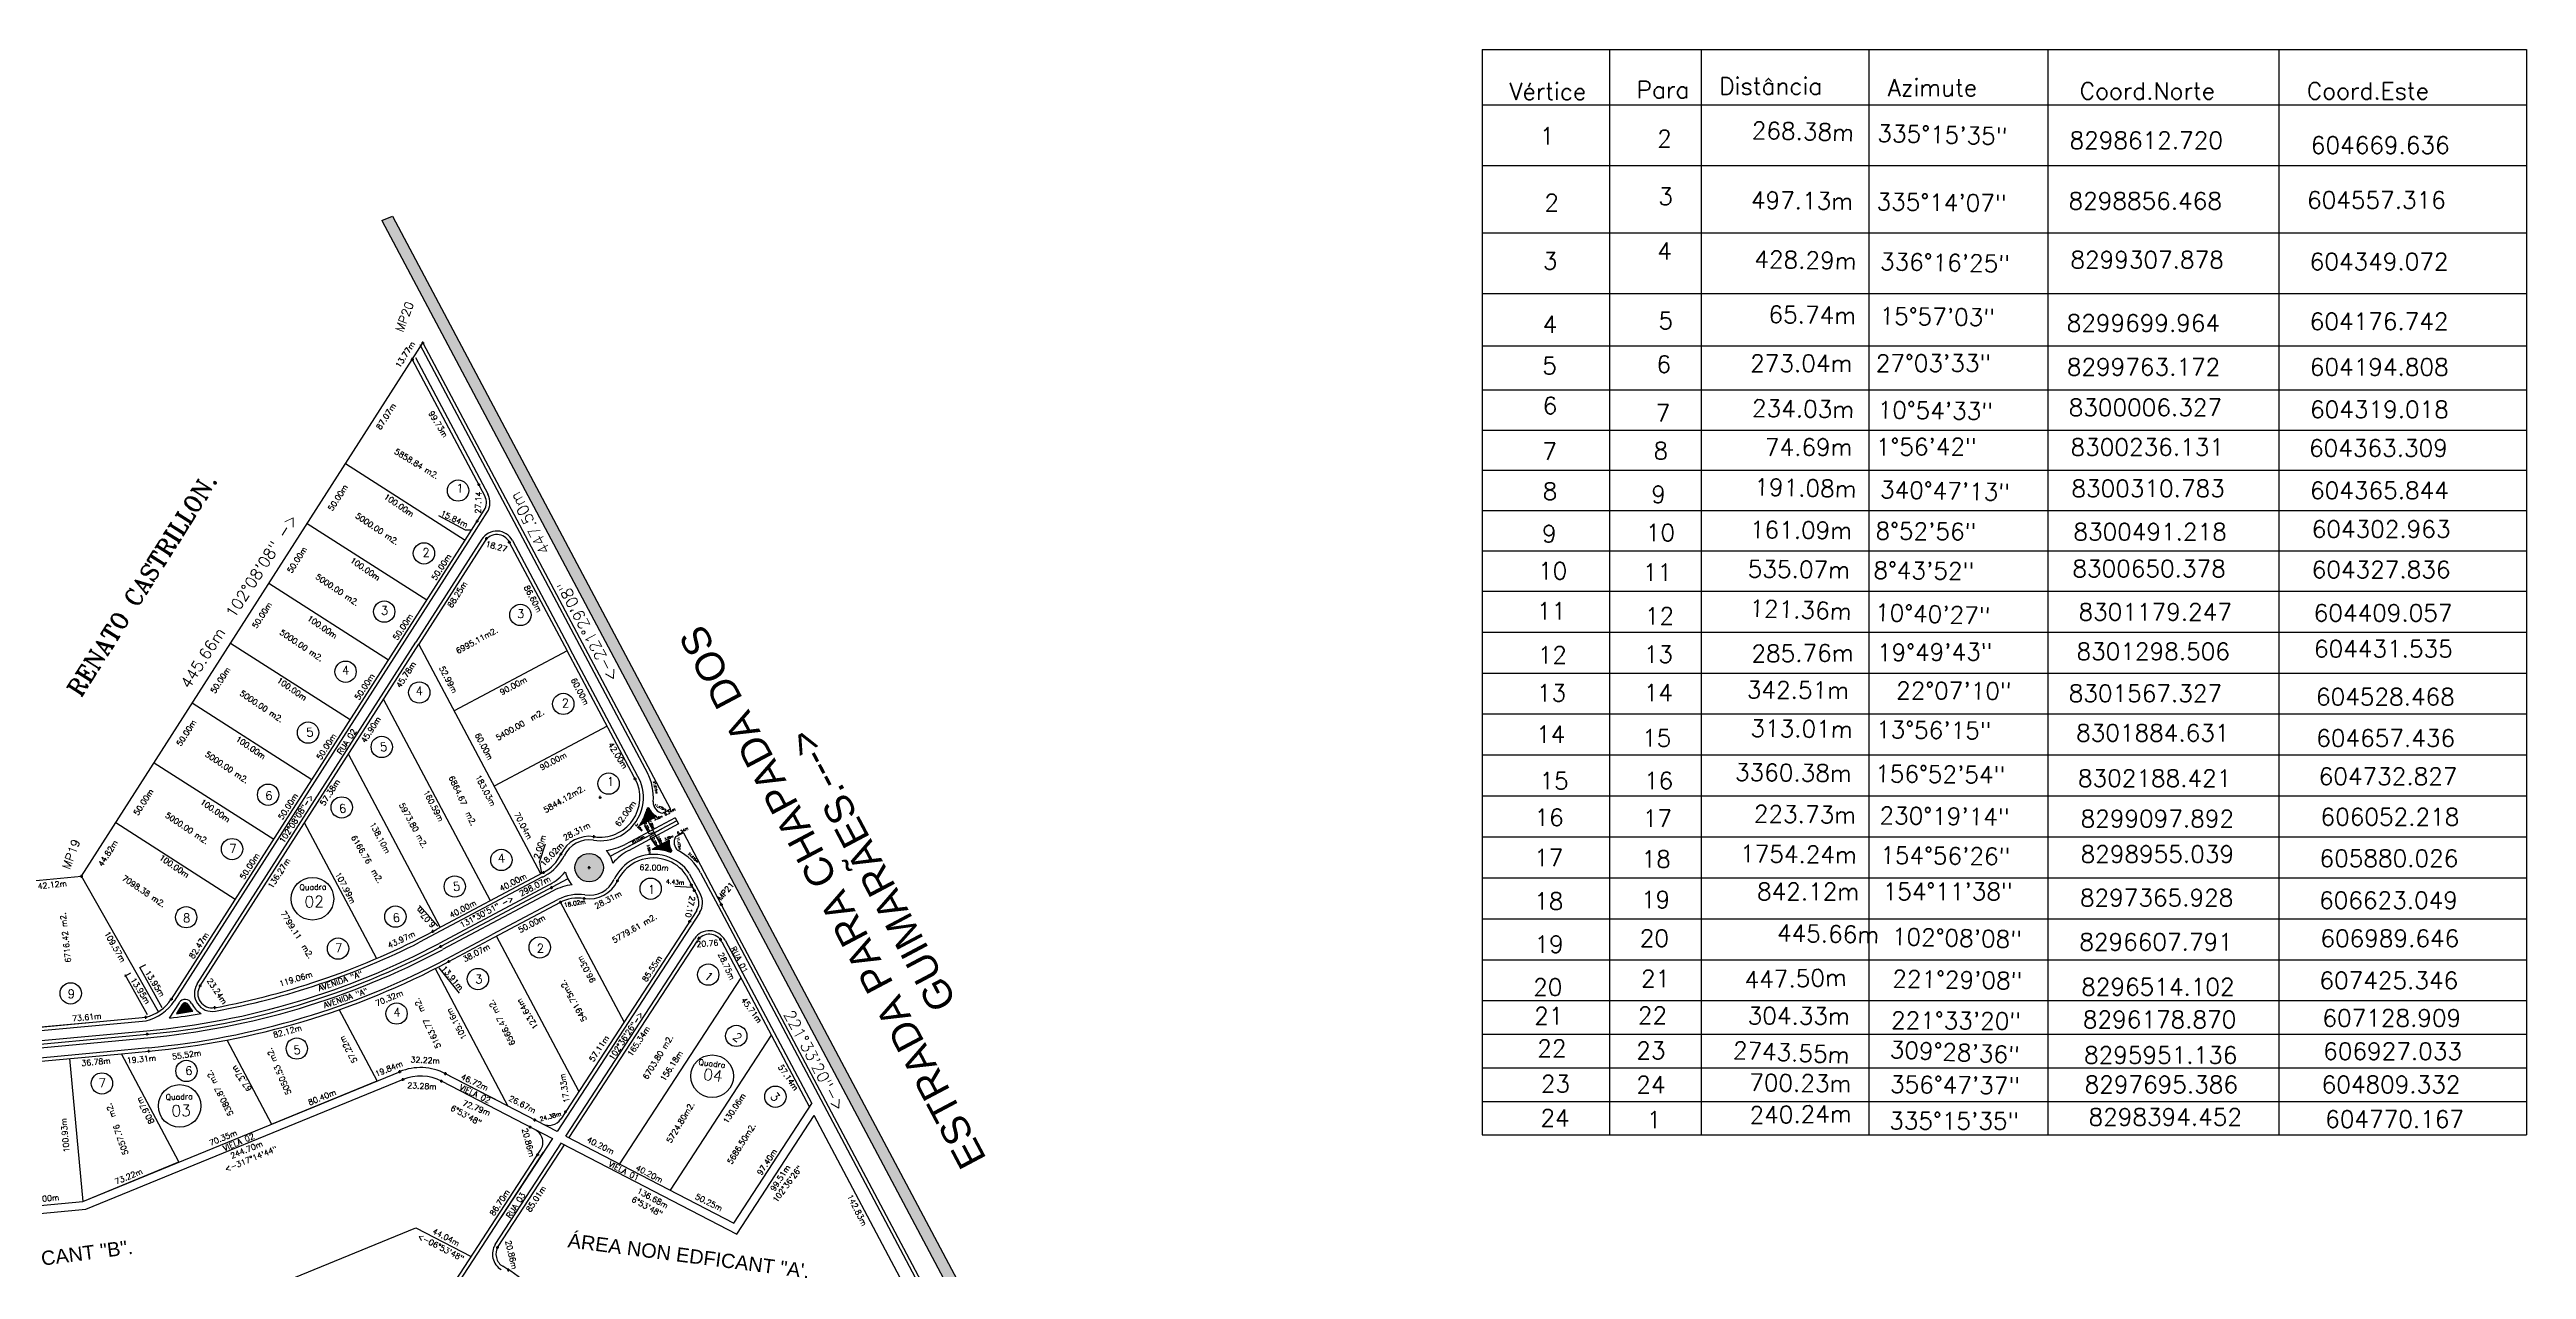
# Model space of a CAD drawing. Extents: x -23785941 to 8798891, y -8418521 to 21897894.
# Drawn here: x -21194 to -19450, y -2096 to -1238 of the extents above; entities that cross this region are included whole.
import ezdxf
from ezdxf.enums import TextEntityAlignment as Align

# ---------------------------------------------------------------- set-up
doc = ezdxf.new("R2010")
doc.units = 0
doc.header["$MEASUREMENT"] = 0
doc.header["$PDMODE"] = 34
doc.header["$PDSIZE"] = 1
doc.linetypes.add('DASHED', pattern=[0.75, 0.5, -0.25])
doc.layers.get('0').update_dxf_attribs({"linetype": 'CONTINUOUS'})
for name, color, linetype in [('CALCADA', 3, 'CONTINUOUS'), ('FOLHA', 13, 'CONTINUOUS'), ('REG120_280', 4, 'CONTINUOUS'), ('REG60_100', 2, 'CONTINUOUS'), ('RUA', 1, 'CONTINUOUS'), ('TER_POLI', 5, 'CONTINUOUS'), ('VEGE', 102, 'CONTINUOUS'), ('VIEWPORT', 7, 'CONTINUOUS')]:
    doc.layers.add(name, color=color, linetype=linetype)
doc.styles.add('1_5MM', font='romans.shx', dxfattribs={"height": 6})
doc.styles.add('1MM', font='romans.shx', dxfattribs={"height": 4})
doc.styles.add('2_5MM', font='romans.shx', dxfattribs={"height": 10})
doc.styles.add('2MM', font='romans.shx', dxfattribs={"height": 8})
doc.styles.add('3MM', font='romans.shx', dxfattribs={"height": 12})
doc.styles.add('5MM', font='romans.shx', dxfattribs={"height": 20})

msp = doc.modelspace()

# ---------------------------------------------------------------- hatches: boundary and pattern name
for color, points in [(252, [(-20451.9, -2314.5), (-20444.8, -2310.7), (-20632.5, -1957.5), (-20952.6, -1354.9), (-20960.1, -1357.8), (-20639.6, -1961.3)]), (105, [(-20766.7, -1777.2, -0.184551), (-20772, -1771.4, 0.331734), (-20773.4, -1771.6, -0.016337), (-20774, -1773.7, -0.082101), (-20778.9, -1783.7)]), (105, [(-20759, -1801.9, -0.015579), (-20757, -1802.6, 0.294415), (-20756.1, -1801.4, -0.179464), (-20757.8, -1794), (-20770, -1800.4, -0.082101)]), (105, [(-20817.7, -1803.8, 1), (-20810.7, -1822.5, 1)])]:
    msp.add_hatch(color=color).paths.add_polyline_path(points)
h = msp.add_hatch(color=105)
edge = h.paths.add_edge_path()
edge.add_arc((-21079.7, -1901.8), 18.5, 205.7717, 222.399)
edge.add_arc((-21175.7, -1384.8), 535.9, 277.609, 278.8425, ccw=False)
edge.add_line((-21104.8, -1915.9), (-21100.7, -1909.6))
edge.add_arc((-21098.6, -1910.9), 2.5, 25.7717, 147.3598, ccw=False)

# ---------------------------------------------------------------- linework, layer by layer
for p, q in [((-20960.1, -1357.8), (-20952.6, -1354.9)), ((-20938.7, -1455.6), (-20887.6, -1551.8)), ((-20985.7, -1528.9), (-20901.5, -1582.8)), ((-20920.3, -1565.4), (-20901.4, -1575.6)), ((-20901.5, -1582.8), (-20888, -1561.8)), ((-21108.3, -1905.8), (-20901.5, -1582.8)), ((-21012.7, -1571), (-20928.5, -1624.9)), ((-20887.7, -1583.5), (-20934.1, -1656)), ((-20901.4, -1575.6), (-20897.1, -1575.6)), ((-20870.4, -1584.2), (-20829.8, -1660.7)), ((-21039.6, -1613.1), (-20955.4, -1667)), ((-21088.1, -1896.4), (-20934.1, -1656)), ((-21066.6, -1655.2), (-20982.4, -1709.1)), ((-20848.3, -1817.7), (-20934.1, -1656)), ((-20829.8, -1660.7), (-20909.3, -1702.9)), ((-20780.4, -1753.6), (-20829.8, -1660.7)), ((-21093.6, -1697.3), (-21009.4, -1751.2)), ((-20883.6, -1836.5), (-20958.9, -1694.7)), ((-20801.6, -1713.6), (-20881.1, -1755.9)), ((-21120.5, -1739.4), (-21036.3, -1793.3)), ((-20919, -1855.1), (-20983.7, -1733.4)), ((-21147.5, -1781.5), (-21063.3, -1835.5)), ((-20963.9, -1877), (-21014.6, -1781.7)), ((-20775.4, -1783.4), (-20772.3, -1789.1)), ((-20772.8, -1780.4), (-20763.9, -1797.2)), ((-20772.3, -1789.1), (-20769.3, -1788.4)), ((-20768.2, -1790.1), (-20771.4, -1791.7)), ((-20771.4, -1791.7), (-20767.6, -1797.6)), ((-20849.2, -1809.4), (-20845, -1796.5)), ((-20849.2, -1809.4), (-20847.7, -1817.3)), ((-21117.5, -1914.7), (-21171.7, -1819.3)), ((-20850.8, -1818.9), (-20921.4, -1856.5)), ((-20846.3, -1816.7), (-20850.8, -1819)), ((-20741.6, -1827.3), (-20753.8, -1826.5)), ((-20745.9, -1818.6), (-20738, -1833.3)), ((-20742.3, -1825.3), (-20740.2, -1829.2)), ((-20933.6, -1839.8), (-20920.8, -1854.3)), ((-20881.2, -1862.3), (-20834.4, -1837.5)), ((-20789.4, -1922.1), (-20834.4, -1837.5)), ((-20738.5, -1843.5), (-20834.1, -1990.1)), ((-20924.3, -1858.1), (-20921.4, -1856.5)), ((-20913, -1879.3), (-20881.2, -1862.4)), ((-20821.4, -1970.6), (-20879.4, -1861.4)), ((-20828.3, -2003.2), (-20738, -1864.7)), ((-20720.8, -1865.4), (-20659.1, -1981.7)), ((-20922.7, -1884.3), (-20871.4, -1981)), ((-20905.5, -1901.5), (-20919.7, -1883.7)), ((-20792.6, -2021.7), (-20707.3, -1890.8)), ((-21100.7, -1909.6), (-21104.8, -1915.9)), ((-20963.4, -1963.3), (-20990.1, -1913)), ((-20963.4, -1963.3), (-20990.1, -1913)), ((-22000.7, -1999.6), (-21126.4, -1918.5)), ((-21069.3, -1934.5), (-21037.9, -1993.7)), ((-21069.3, -1934.5), (-21037.9, -1993.7)), ((-20756.9, -2040.2), (-20685.9, -1931.2)), ((-21429, -1970.7), (-21143.4, -1944.2)), ((-21180.1, -1947.6), (-21170.7, -2048.1)), ((-21143.4, -1944.2), (-21124.2, -1942.4)), ((-21103, -2020.3), (-21143.4, -1944.2)), ((-21103, -2020.3), (-21143.4, -1944.2)), ((-21170.7, -2048.1), (-20947.1, -1956.6)), ((-21168.5, -2053.6), (-20944.8, -1962.1)), ((-21037.9, -1993.7), (-20963.4, -1963.3)), ((-20944.8, -1962.1), (-20945.3, -1962.3)), ((-20918.5, -1963.3), (-20840.1, -2003.9)), ((-20918.5, -1963.3), (-20918.1, -1963.5)), ((-20836.8, -1998.8), (-20915.8, -1958)), ((-20876.1, -1978.5), (-20915.8, -1958)), ((-20712.3, -2063.3), (-20657.5, -1979.3)), ((-20710.2, -2071.1), (-20655.9, -1987.7)), ((-20589, -2113.9), (-20655.9, -1987.7)), ((-20830.6, -2002.1), (-20712.3, -2063.3)), ((-21170.7, -2048.1), (-21103, -2020.3)), ((-21007.6, -2256.1), (-20848.4, -2012)), ((-20878.2, -2079.7), (-20831.6, -2008.3)), ((-20833.9, -2007.1), (-20710.2, -2071.1)), ((-21424.4, -2077.6), (-21168.5, -2053.6)), ((-21369.9, -2066.5), (-21170.7, -2048.1)), ((-21169.9, -2162.2), (-20936.3, -2066.7)), ((-20936.3, -2066.7), (-20897.3, -2086.9))]:
    msp.add_line(p, q)
at = {"color": 252}
for p, q in [((-20960.1, -1357.8), (-20639.6, -1961.3)), ((-20952.6, -1354.9), (-20632.5, -1957.5)), ((-20639.6, -1961.3), (-20451.9, -2314.5)), ((-20632.5, -1957.5), (-20444.8, -2310.7))]:
    msp.add_line(p, q, dxfattribs=at)
at = {"color": 5}
for p, q in [((-20931.3, -1444), (-20756.9, -1772)), ((-20747.9, -1788.7), (-20721.2, -1839.1)), ((-20721.2, -1839.1), (-20578.6, -2107.9))]:
    msp.add_line(p, q, dxfattribs=at)
at = {"color": 100}
for p, q in [((-20753.6, -1778.1), (-20788.9, -1796.9)), ((-20766.7, -1777.2), (-20778.9, -1783.7)), ((-20756.9, -1772), (-20762.4, -1774.9)), ((-20751.2, -1782.5), (-20786.5, -1801.3)), ((-20747.9, -1788.7), (-20753.3, -1791.6)), ((-20841.9, -1825.1), (-20919.8, -1866.5)), ((-20839.5, -1829.5), (-20917.5, -1870.9)), ((-21440.1, -1959.6), (-21125.3, -1930.4)), ((-21437.8, -1956.9), (-21125.5, -1928)), ((-21437.3, -1961.9), (-21125.1, -1932.9))]:
    msp.add_line(p, q, dxfattribs=at)
for centre in [(-20906.5, -1547.9), (-20930.5, -1592.1), (-20958.5, -1633.1), (-20862.6, -1635.4), (-20985.7, -1675.4), (-20933.8, -1690), (-20832.4, -1698), (-21012.1, -1718.2), (-20960.2, -1728.3), (-21040.2, -1761.9), (-20800.5, -1754.1), (-20988.4, -1770.9), (-21065.6, -1800.2), (-20876, -1807.8), (-20908.8, -1826.5), (-20770.9, -1828.1), (-21097.9, -1848.1), (-20950.6, -1847.7), (-20991, -1870.2), (-20849, -1869.4), (-20730.4, -1888.5), (-21179.2, -1901.7), (-20892.5, -1891.6), (-20949.8, -1915.9), (-21020, -1940.5), (-20710.6, -1931.6), (-21097.7, -1956.3), (-21157.2, -1965.1), (-20683.1, -1974.4)]:
    msp.add_circle(centre, 7.5)
at = {"color": 5}
for centre in [(-21009, -1835.1), (-21102.5, -1980.9)]:
    msp.add_circle(centre, 15, dxfattribs=at)
for centre, radius, start, end in [((-20896.5, -1556.4), 10, 327.3598, 27.9812), ((-20879.2, -1588.9), 10, 27.9812, 147.3598), ((-20806.5, -1763.8), 28, 261.1299, 27.9461), ((-20814.2, -1813.2), 22, 81.1113, 154.8511), ((-20859.5, -1791.9), 28, 297.9812, 334.8511), ((-20768.9, -1834.4), 28, 117.9812, 154.8511), ((-20768.9, -1834.4), 28, 72.9812, 117.9812), ((-20768.9, -1834.4), 28, 34.5339, 72.9812), ((-20746.9, -1838), 10, 326.8881, 28.0289), ((-20729.6, -1870.1), 10, 27.9398, 146.8881), ((-21175.7, -1384.9), 559.9, 275.2784, 297.9812), ((-21079.7, -1901.9), 10, 147.3598, 280.5225), ((-21133.5, -1889.2), 30.1, 283.6145, 326.6632), ((-21175.7, -1384.8), 535.9, 277.609, 278.8425), ((-21098.6, -1910.9), 2.5, 25.7717, 147.3598), ((-21079.7, -1901.8), 18.5, 205.7717, 222.399), ((-20856.8, -2006.5), 10, 326.8882, 62.6407), ((-20842.5, -1984.6), 10, 242.6408, 326.8881)]:
    msp.add_arc(centre, radius, start, end)
at = {"linetype": 'ByBlock'}
for centre, radius, start, end in [((-20814.2, -1813.2), 22, 261.1113, 334.8511), ((-20821.9, -1862.6), 28, 81.1113, 117.9812)]:
    msp.add_arc(centre, radius, start, end, dxfattribs=at)
at = {"color": 100}
for radius, start, end in [(535.9, 280.5246, 297.9812), (538.4, 280.5254, 296.7277), (545.4, 275.2784, 297.9812), (550.4, 275.2784, 297.9812)]:
    msp.add_arc((-21175.7, -1384.9), radius, start, end, dxfattribs=at)
at = {"color": 0}
for centre, radius, start, end in [((-20933, -1992.4), 38.5, 62.6407, 112.2498), ((-20933, -1992.4), 32.5, 62.6407, 112.2498), ((-20869.8, -2085.2), 10, 146.8881, 239.4973), ((-20926.3, -2180.9), 101.2, 30.0237, 59.4973)]:
    msp.add_arc(centre, radius, start, end, dxfattribs=at)
for p in [(-20931.3, -1444), (-20938.7, -1455.6), (-20891.9, -1543.7), (-20893, -1569.5), (-20886.5, -1581.7), (-20870.4, -1584.2), (-20781.9, -1750.7), (-20806.5, -1763.8), (-20810.8, -1791.4), (-20834.1, -1803.8), (-20814.2, -1813.2), (-21171.7, -1819.3), (-21171.7, -1819.3), (-20846.3, -1816.7), (-20840.7, -1827.3), (-20794.3, -1822.5), (-20742.3, -1825.3), (-20740.2, -1829.2), (-20834.4, -1837.5), (-20817.6, -1834.9), (-20721.2, -1839.1), (-20924.3, -1858.1), (-20743.5, -1851.1), (-20736.9, -1863), (-20721.7, -1863.7), (-20918.7, -1868.7), (-20913, -1879.3), (-21088.1, -1896.4), (-21077.8, -1911.7), (-21125.3, -1930.4), (-21124.2, -1942.4), (-20947.6, -1956.8), (-20945.3, -1962.3), (-20918.1, -1963.5), (-20915.3, -1958.2), (-20830.9, -1985.1), (-20855.7, -1995.8), (-20852.4, -1990.8), (-20850.5, -2015.3), (-20878.7, -2080.5), (-20871, -2096.3)]:
    msp.add_point(p)
at = {"layer": 'CALCADA'}
for p, q in [((-20933.5, -1445.2), (-20772.8, -1747.3)), ((-20936.5, -1454.4), (-20885.4, -1550.6)), ((-20899.4, -1584.2), (-20885.9, -1563.2)), ((-21106.2, -1907.1), (-20899.4, -1584.2)), ((-20889.8, -1582.1), (-20936.2, -1654.7)), ((-20868.2, -1583), (-20827.6, -1659.5)), ((-21090.2, -1895.1), (-20936.2, -1654.7)), ((-20778.1, -1752.6), (-20827.6, -1659.5)), ((-20753.6, -1778.1), (-20751.2, -1782.5)), ((-20752.4, -1780.3), (-20799.2, -1805.2)), ((-20763.2, -1786.1), (-20799.2, -1805.2)), ((-20757.8, -1794), (-20770, -1800.4)), ((-20847.1, -1819.8), (-20933.6, -1865.7)), ((-20829.2, -1821.2), (-20918.7, -1868.7)), ((-20847.1, -1819.9), (-20845.2, -1818.9)), ((-20743.7, -1817.3), (-20735.8, -1832.1)), ((-20735.8, -1816.8), (-20723.4, -1840.2)), ((-20882.3, -1860.1), (-20836.2, -1835.6)), ((-20736.4, -1844.8), (-20836.8, -1998.8)), ((-20723.4, -1840.2), (-20580.8, -2109.1)), ((-20914.2, -1877.1), (-20882.4, -1860.2)), ((-20830.6, -2002.1), (-20740.1, -1863.3)), ((-20718.5, -1864.3), (-20657.5, -1979.3)), ((-21102.8, -1908.3), (-21109.8, -1919.1)), ((-22000.5, -2002.1), (-21126.1, -1921)), ((-21429.2, -1968.2), (-21143.7, -1941.7)), ((-21143.7, -1941.7), (-21124.4, -1939.9)), ((-20840.1, -2003.9), (-20876.3, -2059.4)), ((-21005.5, -2257.5), (-20846.3, -2013.4)), ((-20880.3, -2078.3), (-20833.7, -2006.9))]:
    msp.add_line(p, q, dxfattribs=at)
at = {"layer": 'CALCADA', "linetype": 'DASHED'}
for p, q in [((-20756.9, -1772), (-20762.4, -1774.9)), ((-20747.9, -1788.7), (-20753.3, -1791.6))]:
    msp.add_line(p, q, dxfattribs=at)
at = {"layer": 'CALCADA'}
msp.add_circle((-20814.2, -1813.2), 10, dxfattribs=at)
for centre, radius, start, end in [((-20896.5, -1556.4), 12.5, 327.3598, 27.9812), ((-20879.2, -1588.9), 12.5, 27.9812, 147.3598), ((-20806.5, -1763.8), 30.5, 342.9545, 21.569), ((-20806.5, -1763.8), 37.5, 355.3029, 27.9975), ((-20806.5, -1763.8), 30.5, 297.9812, 342.9812), ((-20806.5, -1763.8), 34, 324.2071, 342.9812), ((-20806.5, -1763.8), 34, 342.9812, 346.7249), ((-20772.6, -1772.4), 1.18, 61.3619, 134.7717), ((-20761.8, -1767.3), 11, 201.6609, 243.4862), ((-20761.6, -1767.4), 7.5, 175.4611, 264.0814), ((-20814.2, -1813.2), 19.5, 81.1113, 154.8511), ((-20806.5, -1763.8), 30.5, 261.1113, 297.9812), ((-20746.9, -1795.4), 11, 172.4853, 213.1822), ((-20746.9, -1795.4), 7.5, 149.5938, 230.3566), ((-20859.5, -1791.9), 30.5, 297.9812, 334.8511), ((-20806.5, -1763.8), 37.5, 276.3706, 297.9812), ((-20814.2, -1813.2), 17, 10.3213, 45.5074), ((-20768.9, -1834.4), 37.5, 117.9812, 139.6115), ((-20768.9, -1834.4), 30.5, 117.9812, 154.8511), ((-20768.9, -1834.4), 30.5, 72.9812, 117.9812), ((-20768.9, -1834.4), 30.5, 34.2614, 72.9812), ((-20768.9, -1834.4), 34, 69.4109, 72.9812), ((-20757.5, -1801.3), 1.4, 289.2744, 354.8952), ((-20768.9, -1834.4), 37.5, 27.9812, 62.5139), ((-20859.5, -1791.9), 37.5, 297.9812, 319.5093), ((-20821.9, -1862.6), 37.5, 96.4335, 117.9812), ((-20814.2, -1813.2), 17, 190.5251, 225.5707), ((-20814.2, -1813.2), 19.5, 261.1113, 334.8511), ((-20821.9, -1862.6), 30.5, 81.1113, 117.9812), ((-20746.9, -1838), 12.5, 326.8881, 28.0289), ((-20729.6, -1870.1), 12.5, 27.9398, 146.8881), ((-21175.7, -1384.9), 547.9, 275.2784, 297.9812), ((-21175.7, -1384.9), 557.4, 275.2784, 297.9812), ((-21079.6, -1901.9), 12.5, 147.3598, 280.5225), ((-21133.5, -1889.2), 32.6, 283.1915, 326.6632), ((-21175.7, -1384.8), 538.4, 277.0376, 279.447), ((-21098.6, -1910.9), 5, 25.7717, 147.3598), ((-21079.7, -1901.8), 16, 205.7717, 241.3567), ((-20869.8, -2085.2), 12.5, 146.8881, 239.4973)]:
    msp.add_arc(centre, radius, start, end, dxfattribs=at)
at = {"layer": 'CALCADA', "color": 105}
msp.add_arc((-20768.9, -1834.4), 34, 72.9812, 91.7553, dxfattribs=at)
at = {"layer": 'FOLHA', "ltscale": 1.5}
for p, q in [((-20185.5, -1237.6), (-20185.5, -2001.3)), ((-20185.5, -1237.6), (-19450.3, -1237.6)), ((-20095.8, -1237.6), (-20095.8, -2001.3)), ((-20031.4, -1237.6), (-20031.4, -2001.3)), ((-19913.2, -1237.6), (-19913.2, -2001.3)), ((-19787.4, -1237.6), (-19787.4, -2001.3)), ((-19624.7, -1237.6), (-19624.7, -2001.3)), ((-19450.3, -1237.6), (-19450.3, -2001.3)), ((-20185.5, -1276.6), (-19450.3, -1276.6)), ((-20185.5, -1319.2), (-19450.3, -1319.2)), ((-20185.5, -1366.6), (-19450.3, -1366.6)), ((-20185.5, -1409.2), (-19450.3, -1409.2)), ((-20185.5, -1446), (-19450.3, -1446)), ((-20185.5, -1477), (-19450.3, -1477)), ((-20185.5, -1505.3), (-19450.3, -1505.3)), ((-20185.5, -1533.6), (-19450.3, -1533.6)), ((-20185.5, -1562), (-19450.3, -1562)), ((-20185.5, -1590.3), (-19450.3, -1590.3)), ((-20185.5, -1618.7), (-19450.3, -1618.7)), ((-20185.5, -1618.7), (-19450.3, -1618.7)), ((-20185.5, -1647.5), (-19450.3, -1647.5)), ((-20185.5, -1676.3), (-19450.3, -1676.3)), ((-20185.5, -1705.1), (-19450.3, -1705.1)), ((-20185.5, -1733.9), (-19450.3, -1733.9)), ((-20185.5, -1762.7), (-19450.3, -1762.7)), ((-20185.5, -1791.6), (-19450.3, -1791.6)), ((-20185.5, -1820.4), (-19450.3, -1820.4)), ((-20185.5, -1849.2), (-19450.3, -1849.2)), ((-20185.5, -1878), (-19450.3, -1878)), ((-20185.5, -1906.8), (-19450.3, -1906.8)), ((-20185.5, -1930.4), (-19450.3, -1930.4)), ((-20185.5, -1954), (-19450.3, -1954)), ((-20185.5, -1977.7), (-19450.3, -1977.7)), ((-20185.5, -2001.3), (-19450.3, -2001.3))]:
    msp.add_line(p, q, dxfattribs=at)
at = {"layer": 'REG120_280'}
msp.add_line((-21253.9, -1930.3), (-21166.4, -1922.2), dxfattribs=at)
at = {"layer": 'REG60_100'}
for p, q in [((-21130.6, -1883.5), (-21126.3, -1881.3)), ((-21141.1, -1889.5), (-21136.9, -1887.3)), ((-21125.1, -1916.9), (-21140.8, -1888.6)), ((-21114.9, -1911.8), (-21130.6, -1883.5))]:
    msp.add_line(p, q, dxfattribs=at)
at = {"layer": 'TER_POLI'}
for p, q in [((-21171.7, -1819.3), (-20931.3, -1444)), ((-22010.2, -1897.1), (-21171.7, -1819.3))]:
    msp.add_line(p, q, dxfattribs=at)
msp.add_circle((-20727.6, -1960), 15, dxfattribs=at)
at = {"layer": 'VIEWPORT'}
for p in [(-21126.4, -1918.5), (-21108.3, -1905.8)]:
    msp.add_point(p, dxfattribs=at)

# ---------------------------------------------------------------- texts
at = {"style": '1MM'}
for s, height, rotation, p in [('13.77m', 4, 57.3597, (-20943.7, -1452.2)), ('21.615m', 1.5, 283.2721, (-20767.5, -1756.8)), ('3.50m', 1.5, 21.7864, (-20765.6, -1778.2)), ('11.475m', 1.5, 336.305, (-20764.2, -1770.8)), ('6.34m', 2, 27.9811, (-20757.4, -1773.9)), ('70.00m', 2, 27.9847, (-20780, -1793.7)), ('3.50m', 1.5, 312.998, (-20779, -1785)), ('2.50m', 1.5, 297.9944, (-20773.3, -1784.6)), ('7.00m', 1.5, 297.9944, (-20770.1, -1783)), ('2.50m', 1.5, 297.9944, (-20767.7, -1795.3)), ('7.00m', 1.5, 297.9944, (-20764.4, -1793.9)), ('3.50m', 1.5, 21.7864, (-20758.1, -1792.2)), ('11.475m', 1.5, 279.9753, (-20751, -1796.3)), ('6.34m', 2, 27.9811, (-20748.4, -1787.3)), ('3.50m', 1.5, 283.7737, (-20772.1, -1800.2)), ('21.615m', 1.5, 315.2967, (-20740.9, -1806.2)), ('80.40m', 4, 22.2498, (-21002.2, -1974.8))]:
    msp.add_text(s, height=height, rotation=rotation, dxfattribs=at).set_placement(p, align=Align.MIDDLE)
at = {"color": 1}
for s, height, rotation, style, p in [('447.50m', 8, 118.0098, '2MM', (-20856, -1570.9)), ('445.66m  102°08\'08" ->', 8, 57.3598, '2MM', (-21060.7, -1625.8)), ('<-221%%d29\'08"', 8, 118.0098, '2MM', (-20815.4, -1647.1)), ('102%%d08\'08"->', 4, 57.3598, '1MM', (-21020.4, -1778.8)), ('131%%d30\'51" ->  298.07m', 4, 27.9812, '1MM', (-20873.3, -1837.3)), ('102%%d36\'26"->', 4, 56.8881, '1MM', (-20788.3, -1931.6)), ('221%%d33\'20"->', 8, 297.9398, '2MM', (-20655.7, -1948.9))]:
    msp.add_text(s, height=height, rotation=rotation, dxfattribs=dict(at, style=style)).set_placement(p, align=Align.MIDDLE)
at = {"color": 1, "attachment_point": 1}
for s, insert, char_height, width, rotation, style in [('MP20', (-20950.9, -1434.8), 6, 90.584, 69.4954, '1_5MM'), ('MP19', (-21185.6, -1813), 6, 153.516, 69.4954, '1_5MM'), ('MP21', (-20724.5, -1834), 4, 90.584, 48.9475, '1MM')]:
    msp.add_mtext(s, dxfattribs=dict(at, insert=insert, char_height=char_height, width=width, rotation=rotation, style=style))
for s, insert, char_height, width, attachment_point, rotation, style in [('\\Fromant.shx;RENATO CASTRILLON.', (-21182.4, -1687.6), 12, 416.339, 1, 57.7353, '3MM'), ('1', (-20907.7, -1543.3), 6, 0.275, 1, 359.5729, '1_5MM'), ('2', (-20931.6, -1588.6), 6, 2.438, 1, 1.7264, '1_5MM'), ('3', (-20960.9, -1629.3), 6, 4.876, 1, 0.9785, '1_5MM'), ('3', (-20865, -1631.6), 6, 4.876, 1, 0.9785, '1_5MM'), ('\\fArial|b0|i0|c0|p34;ESTRADA PARA CHAPADA DOS  GUIMARÃES.--->', (-20629.9, -1822.9), 20, 570.252, 5, 117.9236, '5MM'), ('4', (-20988.4, -1671.4), 6, 3.251, 1, 2.8602, '1_5MM'), ('4', (-20936.5, -1686), 6, 3.251, 1, 2.8602, '1_5MM'), ('2', (-20833.5, -1694.5), 6, 2.438, 1, 1.7264, '1_5MM'), ('5', (-21013.7, -1715.3), 6, 3.251, 1, 6.0384, '1_5MM'), ('5', (-20961.8, -1725.5), 6, 3.251, 1, 6.0384, '1_5MM'), ('6', (-21042.5, -1759.8), 6, 3.251, 1, 4.8208, '1_5MM'), ('1', (-20801.7, -1749.6), 6, 0.275, 1, 359.5729, '1_5MM'), ('6', (-20990.6, -1768.8), 6, 3.251, 1, 4.8208, '1_5MM'), ('7', (-21067.6, -1796.8), 6, 2.438, 1, 1.7659, '1_5MM'), ('4', (-20878.7, -1803.8), 6, 3.251, 1, 2.8602, '1_5MM'), ('5', (-20910.4, -1823.7), 6, 3.251, 1, 6.0384, '1_5MM'), ('1', (-20772.8, -1825.6), 6, 0.275, 1, 359.5729, '1_5MM'), ('8', (-21100.1, -1845.6), 6, 4.064, 1, 359.7999, '1_5MM'), ('6', (-20952.8, -1845.7), 6, 3.251, 1, 4.8208, '1_5MM'), ('7', (-20993.1, -1866.8), 6, 2.438, 1, 1.7659, '1_5MM'), ('2', (-20851.2, -1867), 6, 2.438, 1, 1.7264, '1_5MM'), ('9', (-21181.3, -1899), 6, 2.438, 1, 358.5714, '1_5MM'), ('3', (-20894.5, -1888.7), 6, 4.876, 1, 0.9785, '1_5MM'), ('1', (-20730, -1885.8), 6, 0.275, 1, 319.9046, '1_5MM'), ('4', (-20952.3, -1912.1), 6, 3.251, 1, 2.8602, '1_5MM'), ('2', (-20709.7, -1928.7), 6, 2.438, 1, 319.2355, '1_5MM'), ('6', (-21098.9, -1953.3), 6, 3.251, 1, 4.8208, '1_5MM'), ('5', (-21022.8, -1938.8), 6, 3.251, 1, 6.0384, '1_5MM'), ('7', (-21159.6, -1961.8), 6, 2.438, 1, 1.7659, '1_5MM'), ('VIELA 02', (-20904.2, -1965.5), 4, 603.212, 1, 334.3953, '1MM'), ('3', (-20682.8, -1970.6), 6, 4.876, 1, 313.3277, '1_5MM'), ('VIELA 02', (-21072.4, -2009.1), 4, 603.212, 1, 23.1148, '1MM'), ('VIELA 01', (-20799.2, -2019.5), 4, 603.212, 1, 332.7426, '1MM')]:
    msp.add_mtext(s, dxfattribs=dict(insert=insert, char_height=char_height, width=width, attachment_point=attachment_point, rotation=rotation, style=style))
for s, insert, char_height, rotation, style in [('Quadra', (-21018.2, -1825.1), 4, 1.091, '1MM'), ('02', (-21014.7, -1833.3), 8, 1.091, '2MM'), ('Quadra', (-21112.4, -1972.7), 4, 1.4505, '1MM'), ('03', (-21108.4, -1980.4), 8, 1.4505, '2MM')]:
    msp.add_mtext(s, dxfattribs=dict(at, insert=insert, char_height=char_height, rotation=rotation, style=style))
at = {"layer": 'REG120_280', "ltscale": 1.5, "char_height": 12, "attachment_point": 1, "style": '1_5MM'}
for s, insert, width in [('Vértice', (-20166.3, -1261.1), 168.388), ('Para', (-20076.7, -1259.9), 104.775), ('Distância', (-20018.6, -1257.3), 293.743), ('Azimute', (-19899.9, -1258.4), 310.582), ('Coord.Norte', (-19764.8, -1260.7), 336.266), ('Coord.Este', (-19604.9, -1260.7), 299.415)]:
    msp.add_mtext(s, dxfattribs=dict(at, insert=insert, width=width))
at = {"layer": 'REG60_100', "ltscale": 1.5, "style": '1_5MM'}
for s, rotation, p in [('268.38m  335%%d15\'35"', 358.6309, (-19905.7, -1296.5)), ('497.13m  335°14\'07"', 359.2254, (-19906.3, -1344.6)), ('428.29m  336°16\'25"', 358.9349, (-19903.9, -1386.7)), ('65.74m  15°57\'03"', 359.1941, (-19904.2, -1425)), ('273.04m  27°03\'33"', 0.0691, (-19912, -1458.3)), ('234.03m  10°54\'33"', 359.2308, (-19910.7, -1491)), ('74.69m  1%%d56\'42"', 0.1586, (-19911.9, -1517.2)), ('191.08m  340°47\'13"', 358.7871, (-19903.9, -1547.2)), ('161.09m  8%%d52\'56"', 359.4279, (-19917.3, -1576.1)), ('535.07m  8%%d43\'52"', 359.3916, (-19918.8, -1603.8)), ('121.36m  10%%d40\'27"', 358.1246, (-19912.5, -1633.4)), ('285.76m  19%%d49\'43" ', 0.4517, (-19907, -1661.9)), ('342.51m   22%%d07\'10"', 359.706, (-19906, -1688.5)), ('313.01m  13%%d56\'15"', 359.3903, (-19911.8, -1716)), ('3360.38m  156°52\'54"', 359.4039, (-19912.4, -1747)), ('223.73m  230%%d19\'14" ', 359.2395, (-19900.1, -1776.5)), ('1754.24m  154°56\'26" ', 359.3864, (-19904.7, -1804.4)), ('842.12m  154°11\'38" ', 359.9949, (-19897.9, -1830)), ('     445.66m', 358.9047, (-19964.3, -1859.4)), ('102%%d08\'08"', 358.6528, (-19851.3, -1862.7)), ('447.50m', 1.5246, (-19964.8, -1891.2)), ('221%%d29\'08"', 358.981, (-19851, -1892.1)), ('304.33m', 359.7623, (-19962.6, -1917.5)), ('221%%d33\'20"', 359.5626, (-19851.9, -1920.9)), ('309%%d28\'36"', 357.4919, (-19852.8, -1943.1)), ('2743.55m', 357.4919, (-19967.9, -1943.4)), ('700.23m', 359.276, (-19961.5, -1964.8)), ('356%%d47\'37"', 359.276, (-19852.6, -1966.2)), ('240.24m', 0.8461, (-19961.3, -1986.8)), ('335%%d15\'35"', 359.8732, (-19853.2, -1991.4))]:
    msp.add_text(s, height=12, rotation=rotation, dxfattribs=at).set_placement(p, align=Align.MIDDLE)
at = {"layer": 'REG60_100'}
for s, height, rotation, style, p in [('87.07m', 4, 57.3598, '1MM', (-20957.2, -1495.7)), ('99.73m', 4, 301.6169, '1MM', (-20920.4, -1501.2)), ('50.00m', 4, 57.3598, '1MM', (-20991.1, -1552.9)), ('100.00m', 4, 325.4491, '1MM', (-20948, -1558.3)), ('27.14', 4, 87.92, '1MM', (-20892.3, -1556.4)), ('15.84m', 4, 334.6061, '1MM', (-20909.1, -1567.9)), ('18.27', 4, 345.0187, '1MM', (-20879.5, -1587.3)), ('50.00m', 4, 57.3598, '1MM', (-21019.8, -1596.6)), ('100.00m', 4, 325.4491, '1MM', (-20971.8, -1603.1)), ('50.00m', 4, 57.3598, '1MM', (-20918.3, -1601.7)), ('88.25m', 4, 57.3598, '1MM', (-20907, -1621)), ('86.60m', 4, 297.9812, '1MM', (-20853.7, -1624.1)), ('50.00m', 4, 57.3598, '1MM', (-21044.5, -1635.6)), ('100.00m', 4, 325.4491, '1MM', (-21002, -1643.9)), ('50.00m', 4, 57.3598, '1MM', (-20945.3, -1643.8)), ('50.00m', 4, 57.3598, '1MM', (-21073.8, -1681.3)), ('45.78m', 4, 57.3598, '1MM', (-20943.2, -1677.5)), ('52.99m', 4, 297.9812, '1MM', (-20913.3, -1680.9)), ('100.00m', 4, 325.4491, '1MM', (-21023.4, -1687.6)), ('50.00m', 4, 57.3598, '1MM', (-20972.3, -1685.9)), ('90.00m', 4, 27.9812, '1MM', (-20867.6, -1685.3)), ('60.00m', 4, 297.9812, '1MM', (-20820.6, -1689.3)), ('45.90m', 4, 57.3598, '1MM', (-20967.9, -1716.2)), ('50.00m', 4, 57.3598, '1MM', (-21097.8, -1718.4)), ('100.00m', 4, 325.4491, '1MM', (-21052.4, -1728.8)), ('50.00m', 4, 57.3598, '1MM', (-20999.2, -1728)), ('60.00m', 4, 297.9812, '1MM', (-20888.2, -1727.9)), ('90.00m', 4, 27.9812, '1MM', (-20839.5, -1738.3)), ('42.00m', 4, 302.0702, '1MM', (-20794, -1734.3)), ('50.00m', 4, 57.3598, '1MM', (-21127.9, -1767.1)), ('57.38m', 4, 57.3598, '1MM', (-20996.7, -1760.3)), ('160.59m', 4, 297.9812, '1MM', (-20923.7, -1769.7)), ('183.03m', 4, 297.9812, '1MM', (-20887.1, -1758.9)), ('100.00m', 4, 325.4491, '1MM', (-21077.4, -1773.1)), ('50.00m', 4, 57.3598, '1MM', (-21026.2, -1770.1)), ('70.04m', 4, 297.9812, '1MM', (-20860.6, -1783.7)), ('62.00m', 4, 54.5379, '1MM', (-20788.6, -1775.2)), ('44.82m', 4, 57.3598, '1MM', (-21153, -1803.1)), ('138.10m', 4, 297.9812, '1MM', (-20961.4, -1792.2)), ('2.00m', 4, 72.9682, '1MM', (-20848.9, -1798.6)), ('28.31m', 4, 27.9812, '1MM', (-20823, -1787.7)), ('100.00m', 4, 325.4491, '1MM', (-21106.3, -1812.2)), ('50.00m', 4, 57.3598, '1MM', (-21053.2, -1812.2)), ('136.27m', 4, 57.3598, '1MM', (-21032.5, -1817.1)), ('18.02m', 4, 46.4162, '1MM', (-20840.4, -1803.9)), ('62.00m', 4, 358.8101, '1MM', (-20768.5, -1813.2)), ('42.12m', 4, 5.7417, '1MM', (-21192.2, -1825.3)), ('107.99m', 4, 297.9811, '1MM', (-20985.7, -1827.5)), ('40.00m', 4, 27.9812, '1MM', (-20867.8, -1823.5)), ('28.31m', 4, 27.9812, '1MM', (-20800.9, -1835.8)), ('4.43m', 3, 355.7754, '1MM', (-20753.6, -1823.4)), ('6.07m', 4, 132.7782, '1MM', (-20929.3, -1848.3)), ('40.00m', 4, 27.9812, '1MM', (-20903.1, -1842.3)), ('50.00m', 4, 27.9812, '1MM', (-20854.6, -1852.7)), ('18.02m', 3, 9.5462, '1MM', (-20824.3, -1838.3)), ('27.10', 4, 257.7929, '1MM', (-20743, -1840.8)), ('109.57m', 4, 299.6733, '1MM', (-21148, -1868.9)), ('82.47m', 4, 57.3598, '1MM', (-21088.9, -1868)), ('43.97m', 4, 25.63, '1MM', (-20946.4, -1863.8)), ('20.76', 4, 4.6384, '1MM', (-20731, -1866.6)), ('13.91m', 4, 310.1021, '1MM', (-20910.4, -1890.9)), ('38.07m', 4, 27.9812, '1MM', (-20893.6, -1873.2)), ('96.03m', 4, 118.8004, '1MM', (-20816.2, -1884.8)), ('85.55m', 4, 56.8881, '1MM', (-20769.9, -1884.3)), ('28.75m', 4, 294.9625, '1MM', (-20717.4, -1882.6)), ('13.95m', 4, 302.5145, '1MM', (-21130.1, -1899.9)), ('13.95m', 4, 302.5145, '1MM', (-21119.9, -1894.7)), ('23.24m', 4, 303.9411, '1MM', (-21076.1, -1900.2)), ('119.06m', 4, 16.9006, '1MM', (-21020.7, -1891.5)), ('73.61m', 4, 5.5064, '1MM', (-21167.9, -1918.5)), ('70.32m', 4, 22.9561, '1MM', (-20955, -1905)), ('105.16m', 4, 117.7585, '1MM', (-20907.6, -1923.2)), ('123.64m', 4, 121.0437, '1MM', (-20857.7, -1916.2)), ('45.71m', 4, 306.1174, '1MM', (-20699.8, -1913.5)), ('82.12m', 4, 15.1561, '1MM', (-21026.6, -1928.4)), ('57.22m', 4, 117.9811, '1MM', (-20983.8, -1941.2)), ('57.11m', 4, 56.6229, '1MM', (-20807.2, -1940.5)), ('165.34m', 4, 56.8881, '1MM', (-20779.3, -1935.3)), ('36.78m', 4, 5.3006, '1MM', (-21161.4, -1949.9)), ('19.31m', 4, 5.3006, '1MM', (-21129.4, -1948)), ('55.52m', 4, 8.2384, '1MM', (-21097.6, -1944.9)), ('67.37m', 4, 124.5995, '1MM', (-21058.8, -1961.6)), ('19.84m', 4, 22.2497, '1MM', (-20955.2, -1954.7)), ('32.22m', 4, 357.4461, '1MM', (-20929.6, -1948.7)), ('156.18m', 4, 56.8881, '1MM', (-20756.2, -1952.7)), ('57.14m', 4, 304.4821, '1MM', (-20674, -1960.9)), ('23.28m', 4, 357.4453, '1MM', (-20931.9, -1966.9)), ('46.72m', 4, 335.1692, '1MM', (-20894.8, -1964.3)), ('17.33m', 4, 98.8998, '1MM', (-20831.6, -1968.4)), ('80.97m', 4, 117.9812, '1MM', (-21126.7, -1984.1)), ('80.40m', 4, 22.2497, '1MM', (-21002.2, -1974.8)), ('72.79m', 4, 338.1226, '1MM', (-20893.5, -1982.3)), ('26.67m', 4, 332.6406, '1MM', (-20861.2, -1979.8)), ('24.38m', 3, 14.7642, '1_5MM', (-20841.4, -1988.3)), ('130.06m', 4, 56.8881, '1MM', (-20712, -1982.6)), ('100.93m', 4, 95.3006, '1MM', (-21183.2, -2001.6)), ('70.35m', 4, 22.2498, '1MM', (-21071.9, -2003.3)), ('20.86m', 4, 284.7644, '1MM', (-20857, -2006.6)), ('40.20m', 4, 333.6132, '1MM', (-20806.2, -2008.8)), ('244.70m', 4, 22.2498, '1MM', (-21055.4, -2011.7)), ('97.40m', 4, 56.8881, '1MM', (-20689, -2020.3)), ('73.22m', 4, 22.2498, '1MM', (-21138.4, -2030.5)), ('85.01m', 4, 56.8881, '1MM', (-20851.6, -2046.2)), ('40.20m', 4, 332.6406, '1MM', (-20771.8, -2028.7)), ('136.68m', 4, 331.5593, '1MM', (-20769.5, -2045.8)), ('99.51m', 4, 56.8881, '1MM', (-20679.7, -2031.6)), ('50.00m', 4, 5.2967, '1MM', (-21197.6, -2046.1)), ('50.25m', 4, 333.6378, '1MM', (-20729.9, -2048.8)), ('142.83m', 4, 296.8982, '1MM', (-20625.5, -2054.2))]:
    msp.add_text(s, height=height, rotation=rotation, dxfattribs=dict(at, style=style)).set_placement(p, align=Align.MIDDLE)
at = {"layer": 'REG60_100', "style": '1MM'}
for s, rotation, p in [('5858.84 m2.', 328.6043, (-20937.3, -1531.8)), ('5000.00 m2.', 326.0327, (-20965.2, -1577.5)), ('5000.00 m2.', 326.0327, (-20993.3, -1620.4)), ('5000.00 m2.', 326.0327, (-21018.5, -1659.5)), ('6995.11m2.', 28.4993, (-20891.7, -1656.2)), ('5000.00 m2.', 326.0327, (-21046.6, -1702.4)), ('5400.00  m2.', 29.9486, (-20861.3, -1715.5)), ('5000.00 m2.', 326.0327, (-21071, -1745.3)), ('6864.67  m2.', 295.1229, (-20906.2, -1767.5)), ('5844.12m2.', 29.9486, (-20830.1, -1767.7)), ('5000.00 m2.', 326.0327, (-21099.1, -1788.2)), (' 5973.80 m2.', 298.9116, (-20941.4, -1783.9)), (' 6166.76  m2.', 300.7669, (-20974, -1807.7)), ('7098.38 m2.', 326.0327, (-21129.5, -1832.4)), ('6716.42 m2.', 96.2615, (-21179.7, -1862.1)), ('7799.11  m2.', 302.1696, (-21022.5, -1862.1)), ('5779.61 m2.', 29.9486, (-20780.7, -1858.7)), ('5491.75m2.', 119.5029, (-20822.6, -1905.4)), (' 5163.77  m2.', 114.406, (-20924.6, -1922.7)), ('6566.47 m2.', 116.8959, (-20872.9, -1920.9)), ('6703.80 m2.', 58.4453, (-20763, -1948.2)), ('5050.53 m2.', 113.798, (-21029.7, -1955.3)), ('5380.87 m2.', 116.9725, (-21071.4, -1970.4)), ('5057.76  m2.', 108.8792, (-21143.5, -1996.2)), (' 5724.80m2.', 58.8666, (-20747.9, -1995.3)), ('5686.50m2.', 58.1761, (-20704.3, -2009.1))]:
    msp.add_text(s, height=4, rotation=rotation, dxfattribs=at).set_placement(p, align=Align.BOTTOM_CENTER)
at = {"layer": 'REG60_100', "ltscale": 1.5, "char_height": 12, "style": '1_5MM'}
for s, insert, width, attachment_point in [('1', (-20139.7, -1298.4), 43.462, 5), ('2', (-20062.3, -1294.3), 84.103, 1), ('8298612.720', (-19772, -1295.5), 345.479, 1), ('604669.636', (-19602.1, -1298.9), 327.053, 1), ('2', (-20141.7, -1339.3), 84.103, 1), ('3', (-20061.5, -1334.9), 55.074, 1), ('8298856.468', (-19772.7, -1338.1), 290.202, 1), ('604557.316', (-19604.8, -1337.5), 327.053, 1), ('4', (-20062.3, -1373.4), 57.977, 1), ('3', (-20142.8, -1380.3), 55.074, 1), ('8299307.878', (-19771.4, -1379.5), 304.021, 1), ('604349.072', (-19602.9, -1380.8), 327.053, 1), ('4', (-20143, -1424.9), 57.977, 1), ('5', (-20061.4, -1422.3), 124.827, 1), ('8299699.964', (-19774, -1424.1), 322.447, 1), ('604176.742', (-19602.9, -1422.9), 313.234, 1), ('5', (-20143.2, -1454), 124.827, 1), ('6', (-20062.8, -1453), 37.656, 1), ('8299763.172', (-19773.9, -1454.9), 304.021, 1), ('604194.808', (-19602.8, -1455), 285.596, 1), ('6', (-20142.9, -1482.1), 37.656, 1), ('7', (-20063.3, -1487.4), 52.171, 1), ('8300006.327', (-19772.6, -1483.4), 313.234, 1), ('604319.018', (-19602.7, -1484.8), 280.989, 1), ('7', (-20143.1, -1514.4), 52.171, 1), ('8', (-20064.9, -1513.9), 174.178, 1), ('8300236.131', (-19771.3, -1511.3), 299.415, 1), ('604363.309', (-19603.4, -1512), 317.84, 1), ('8', (-20142.9, -1542.4), 174.178, 1), ('9', (-20066.5, -1544.6), 113.215, 1), ('8300310.783', (-19770.7, -1540.4), 308.627, 1), ('604365.844', (-19602.7, -1541.8), 299.415, 1), ('604302.963', (-19601.5, -1569), 304.021, 1), ('9', (-20143.4, -1572.3), 113.215, 1), ('10', (-20070.3, -1571.5), 145.148, 1), ('8300491.218', (-19769.3, -1570.9), 327.053, 1), ('10', (-20146.2, -1598.4), 145.148, 1), ('11', (-20072.4, -1599.4), 124.827, 1), ('8300650.378', (-19770, -1596.8), 317.84, 1), ('604327.836', (-19601.5, -1597.5), 290.202, 1), ('11', (-20147, -1626.6), 124.827, 1), ('12', (-20071, -1630.2), 136.439, 1), ('8301179.247', (-19765.7, -1627.3), 290.202, 1), ('604409.057', (-19600.1, -1628), 248.744, 1), ('8301298.506', (-19767.1, -1655.1), 317.84, 1), ('604431.535', (-19599.9, -1653.2), 308.627, 1), ('12', (-20146.4, -1657.6), 136.439, 1), ('13', (-20071.8, -1657.1), 119.021, 1), ('13', (-20147, -1684.3), 119.021, 1), ('14', (-20071.8, -1684.2), 145.148, 1), (' 8301567.327', (-19780.8, -1684.6), 290.202, 1), ('604528.468', (-19598.5, -1687), 276.383, 1), ('14', (-20147.5, -1713.4), 145.148, 1), ('15', (-20072.9, -1716), 145.148, 1), ('8301884.631', (-19767.4, -1712.4), 294.808, 1), ('604657.436', (-19598.3, -1716.1), 271.776, 1), ('604732.827', (-19596.6, -1743), 294.808, 1), ('15', (-20145.2, -1746.1), 145.148, 1), ('16', (-20071.6, -1746), 110.313, 1), ('8302188.421', (-19766.1, -1744.3), 304.021, 1), ('16', (-20148.7, -1771.9), 110.313, 1), ('17', (-20072.5, -1772.5), 104.507, 1), ('8299097.892', (-19764.2, -1772.8), 299.415, 1), ('606052.218', (-19595.3, -1771.5), 290.202, 1), ('17', (-20149, -1800.2), 104.507, 1), ('18', (-20073.3, -1801.2), 110.313, 1), ('8298955.039', (-19764.2, -1797.7), 299.415, 1), ('605880.026', (-19596, -1800.7), 285.596, 1), ('18', (-20148.9, -1830.8), 110.313, 1), ('19', (-20073.7, -1829.7), 104.507, 1), ('8297365.928', (-19764.7, -1828.4), 244.138, 1), ('606623.049', (-19596.3, -1830.2), 327.053, 1), ('19', (-20148.7, -1861.1), 104.507, 1), ('20', (-20074.6, -1856.9), 113.216, 1), ('8296607.791', (-19765.1, -1859.5), 317.84, 1), ('606989.646', (-19595.4, -1857), 317.84, 1), ('20', (-20149.6, -1891.3), 113.216, 1), ('21', (-20073.7, -1885.3), 98.701, 1), ('8296514.102', (-19763.8, -1891.1), 290.202, 1), ('607425.346', (-19596.1, -1886.6), 304.021, 1), ('21', (-20148.9, -1911.5), 98.701, 1), ('22', (-20075.9, -1911.2), 107.41, 1), ('8296178.870', (-19762.6, -1914.1), 294.808, 1), ('607128.909', (-19594, -1913), 290.202, 1), ('22', (-20146.7, -1934.4), 107.41, 1), ('23', (-20077, -1935.9), 110.313, 1), ('8295951.136', (-19761.8, -1939.1), 290.202, 1), ('606927.033', (-19593.4, -1936.4), 280.989, 1), ('23', (-20144.2, -1959.3), 110.313, 1), ('24', (-20077, -1959.9), 113.216, 1), ('8297695.386', (-19761.4, -1959.8), 257.957, 1), ('604809.332', (-19594.5, -1959.8), 294.808, 1), ('24', (-20144.5, -1983.3), 113.216, 1), ('1', (-20064.5, -1990.6), 43.462, 5), ('8298394.452', (-19758.6, -1982.7), 262.564, 1), ('604770.167', (-19592, -1984.2), 271.776, 1)]:
    msp.add_mtext(s, dxfattribs=dict(at, insert=insert, width=width, attachment_point=attachment_point))
at = {"layer": 'RUA', "style": '1MM'}
for s, rotation, p in [('6°53\'48"', 331.7299, (-20900.8, -1987.5)), ('<-317%%d14\'44"', 22.2498, (-21052.3, -2018.2)), ('102°36\'26"', 53.1916, (-20674.6, -2035.8)), ('86.70m', 56.8881, (-20877.2, -2048.9)), ('6°53\'48"', 331.7299, (-20773.4, -2051.7)), ('<-06%%d53\'48"', 332.6406, (-20918.6, -2080.4)), ('44.04m', 332.6406, (-20914.9, -2073.3)), ('20.86m', 283.1928, (-20868.9, -2085.6))]:
    msp.add_text(s, height=4, rotation=rotation, dxfattribs=at).set_placement(p, align=Align.MIDDLE)
at = {"layer": 'RUA', "attachment_point": 1}
for s, insert, char_height, width, rotation, style in [('RUA 02', (-20992, -1731.9), 4, 808.839, 56.9472, '2MM'), ('RUA 01', (-20711.2, -1868.1), 4, 808.839, 296.3612, '1_5MM'), ('\\Fromant.shx;AVENIDA "A"', (-21005.4, -1896.4), 4, 1478.691, 19.1774, '1_5MM'), ('\\Fromant.shx;AVENIDA "A"', (-21001.7, -1908.4), 4, 1478.691, 19.1774, '1_5MM'), ('04', (-20733.3, -1954.5), 8, 10.284, 353.0183, '2MM'), ('RUA 03', (-20873, -2058.2), 4, 808.839, 57.2461, '1_5MM')]:
    msp.add_mtext(s, dxfattribs=dict(at, insert=insert, char_height=char_height, width=width, rotation=rotation, style=style))
at = {"layer": 'RUA', "insert": (-20736.9, -1948), "char_height": 4, "attachment_point": 1, "rotation": 353.0183, "style": '1MM'}
msp.add_mtext('Quadra', dxfattribs=at)
at = {"layer": 'VEGE', "char_height": 10, "width": 262.446, "attachment_point": 1, "style": '2_5MM'}
for s, insert, rotation in [('\\fArial|b0|i0|c0|p34;ÁREA NON EDFICANT "A\'.', (-20828.4, -2070.4), 352.6503), ('\\fArial|b0|i0|c0|p34;ÁREA NON EDFICANT "B".', (-21308.4, -2097.4), 7.4044)]:
    msp.add_mtext(s, dxfattribs=dict(at, insert=insert, rotation=rotation))

doc.saveas('drawing.dxf')
